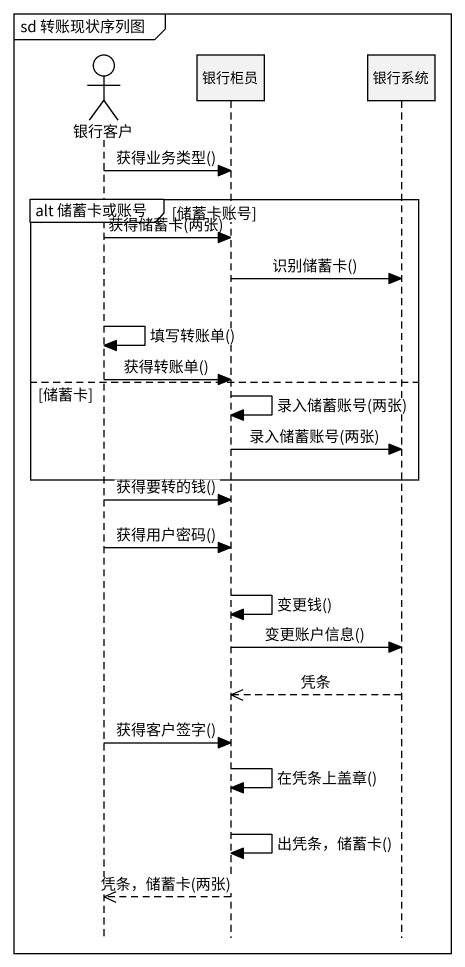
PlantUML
@startuml
mainframe sd 转账现状序列图
hide footbox
actor 银行客户
participant 银行柜员
participant 银行系统

银行客户 -> 银行柜员 : 获得业务类型()
group alt 储蓄卡或账号 [储蓄卡账号]
  银行客户 -> 银行柜员 : 获得储蓄卡(两张)
  银行柜员 -> 银行系统 : 识别储蓄卡()
  银行客户 -> 银行客户 : 填写转账单()
  银行客户 -> 银行柜员 : 获得转账单()
else 储蓄卡
  银行柜员 -> 银行柜员 : 录入储蓄账号(两张)
  银行柜员 -> 银行系统 : 录入储蓄账号(两张)
end
银行客户 -> 银行柜员 : 获得要转的钱()
银行客户 -> 银行柜员 : 获得用户密码()
银行柜员 -> 银行柜员 : 变更钱()
银行柜员 -> 银行系统 : 变更账户信息()
银行系统 -->> 银行柜员 : 凭条
银行客户 -> 银行柜员 : 获得客户签字()
银行柜员 -> 银行柜员 : 在凭条上盖章()
银行柜员 -> 银行柜员 : 出凭条，储蓄卡()
银行柜员 -->> 银行客户 : 凭条，储蓄卡(两张)
@enduml
